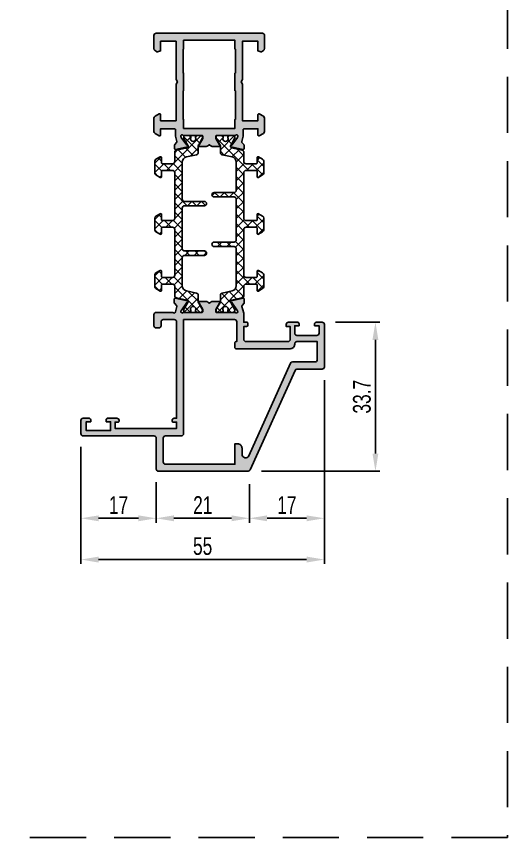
# Model space of a CAD drawing. Header units: millimetres. Extents: x -158 to 6343, y 4572 to 7765.
# Drawn here: x 3530 to 3641, y 5314.3 to 5499.9 of the extents above; entities that cross this region are included whole.
import ezdxf

# ---------------------------------------------------------------- set-up
doc = ezdxf.new("R2010")
doc.units = ezdxf.units.MM
doc.header["$LTSCALE"] = 0.2
doc.linetypes.add('DASHED2', pattern=[9.525, 6.35, -3.175])
for name, color, linetype in [('REYNAERS', 7, 'Continuous'), ('RI-DIMENSION', 7, 'Continuous'), ('RI-HATCH-PI', 4, 'Continuous'), ('RI-LAYOUT', 7, 'Continuous'), ('RI-PROFILE', 7, 'Continuous')]:
    doc.layers.add(name, color=color, linetype=linetype)
doc.styles.add('T7', font='arial.ttf', dxfattribs={"width": 0.7})
doc.dimstyles.new('SCHAAL1OP1', dxfattribs={"dimscale": 0, "dimtxt": 2, "dimasz": 2, "dimexe": 0.5, "dimexo": 1.5, "dimgap": 0.5, "dimtad": 1, "dimdec": 1, "dimzin": 9, "dimdsep": 46, "dimtxsty": 'T7', "dimcen": 2.5, "dimclrd": 256, "dimclre": 256, "dimclrt": 256, "dimadec": 1, "dimazin": 2, "dimtfac": 1, "dimtdec": 1, "dimtmove": 0, "dimatfit": 3, "dimfxl": 1, "dimtolj": 1, "dimtzin": 9, "dimlwd": -1, "dimlwe": -1, "dimarcsym": 0})

# ---------------------------------------------------------------- blocks, each defined once
blk = doc.blocks.new('4E30336')
at = {"layer": 'RI-PROFILE'}
for points in [[(20.6, 11.5), (20.6, 11.3, 0.414214), (20.8, 11.1), (21.6, 11.1), (21.6, 9.7), (7.7, 9.7), (7.7, 11.1), (8.4, 11.1, 0.414214), (8.6, 11.3), (8.6, 11.5, 0.414214), (8.1, 12), (6.1, 12, 0.414214), (5.7, 11.6), (5.7, 11.2), (6.7, 11.2), (6.7, 9.2), (1.2, 9.2), (1.2, 11.2), (2.2, 11.2), (2.2, 11.6, 0.414214), (1.8, 12), (0.5, 12, 0.414214), (0, 11.5), (0, 8.5, 0.414214), (0.5, 8), (16.5, 8, -0.414214), (17, 7.5), (17, 0.5, 0.414214), (17.5, 0), (37.78, 0, 0.295071), (38.23, 0.29), (48.37, 22.8, -0.296064), (48.82, 23.1), (54.5, 23.1, 0.414214), (55, 23.6), (55, 33.2, 0.414214), (54.5, 33.7), (53.2, 33.7, 0.414214), (52.8, 33.3), (52.8, 32.9), (53.8, 32.9), (53.8, 31.2, -0.414214), (53.3, 30.7), (48.8, 30.7, -0.414214), (48.3, 31.2), (48.3, 32.9), (49.3, 32.9), (49.3, 33.3, 0.414214), (48.9, 33.7), (46.9, 33.7, 0.414214), (46.4, 33.2), (46.4, 32.7), (47.3, 32.7), (47.3, 29.8, -0.414214), (46.8, 29.3), (37.3, 29.3, -0.414214), (36.8, 29.8), (36.8, 32.7), (37.4, 32.7, 0.414213), (37.7, 33), (37.7, 33.4, 0.414214), (37.4, 33.7), (36.8, 33.7), (36.8, 35.7), (36.36, 37.24, -0.264246), (36.4, 37.43), (36.88, 37.96, 0.166807), (36.92, 38.08), (36.92, 38.92, 0.479656), (36.68, 39.11), (33.94, 38.5, 1.238134), (34.1, 38.15), (35.38, 36.29, -0.076524), (35.41, 36.24), (35.45, 36.05, -0.767327), (34.89, 35.9), (30.65, 35.9, -0.414214), (30.45, 36.1), (30.45, 36.47, -0.131652), (30.48, 36.57), (31.3, 38, 1), (31.3, 38.4), (29.68, 38.4, 0.198912), (29.32, 38.25), (29.14, 38.07, -0.414214), (28.86, 38.07), (28.68, 38.25, 0.198913), (28.32, 38.4), (26.7, 38.4, 1), (26.7, 38), (27.52, 36.57, -0.131652), (27.55, 36.47), (27.55, 36.1, -0.414214), (27.35, 35.9), (23.11, 35.9, -0.767327), (22.55, 36.05), (22.59, 36.24, -0.076524), (22.62, 36.29), (23.9, 38.15, 1.238134), (24.06, 38.5), (21.32, 39.11, 0.479656), (21.08, 38.92), (21.08, 38.08, 0.166807), (21.12, 37.96), (21.6, 37.43, -0.264246), (21.64, 37.24), (21.35, 36.05, -0.76758), (20.79, 35.9), (17, 35.9, 0.414214), (16.5, 35.4), (16.5, 32.9, 0.414214), (17, 32.4), (17.6, 32.4, 0.414214), (18.1, 32.9), (18.1, 33.8, -0.414214), (18.6, 34.3), (21.1, 34.3, -0.414214), (21.6, 33.8), (21.6, 12), (21.1, 12, 0.414214)], [(23.2, 8.5, -0.414214), (22.7, 8), (19.1, 8, 0.414214), (18.6, 7.5), (18.6, 2.1, 0.414214), (19.1, 1.6), (34.8, 1.6), (34.8, 6.2), (35.4, 6.2, -0.414214), (36.4, 5.2), (36.4, 3.85, 0.808046), (37.93, 3.52), (47.33, 24.41, -0.295071), (47.79, 24.7), (52.9, 24.7, 0.414214), (53.4, 25.2), (53.4, 29.3), (48.8, 29.3, 0.414214), (48.3, 28.8), (48.3, 28.7, -0.414214), (47.3, 27.7), (35, 27.7, -0.414214), (34.8, 27.9), (34.8, 29.1, -0.414214), (35, 29.3), (35.2, 29.3), (35.2, 33.8, 0.414214), (34.7, 34.3), (23.2, 34.3)]]:
    blk.add_lwpolyline(points, format="xyb", close=True, dxfattribs=at)
blk = doc.blocks.new('0000773R')
at = {"layer": 'RI-HATCH-PI'}
h = blk.add_hatch(dxfattribs=at)
h.set_pattern_fill('_U', color=256, scale=1.5, angle=225, style=0, double=1, pattern_type=0)
h.set_pattern_definition([(225, (101.2278, 346.5722), (1.06066, -1.06066), []), (315, (101.2278, 346.5722), (1.06066, 1.06066), [])])
edge = h.paths.add_edge_path()
edge.add_line((4.55, 16.4), (4.55, 20))
edge.add_line((4.55, 20), (4.55, 25.6))
edge.add_arc((4.05, 25.6), 0.5, 359.9999, 449.9999)
edge.add_line((4.05, 26.1), (-0.45, 26.1))
edge.add_arc((-0.45, 26.6), 0.5, 179.9999, 269.9999, ccw=False)
edge.add_arc((-0.45, 26.6), 0.5, 89.9999, 179.9999, ccw=False)
edge.add_line((-0.45, 27.1), (4.05, 27.1))
edge.add_arc((4.05, 27.6), 0.5, 269.9985, 359.9985)
edge.add_line((4.55, 27.6), (4.55, 33.97))
edge.add_arc((3.35, 33.97), 1.2, 359.9985, 437.5001)
edge.add_line((3.61, 35.14), (1.34, 35.64))
edge.add_arc((1.45, 36.13), 0.5, 180.0221, 257.5001, ccw=False)
edge.add_line((0.95, 36.13), (0.95, 37.61))
edge.add_arc((0.65, 37.61), 0.3, 0.0001, 30.0001)
edge.add_line((0.91, 37.76), (0.03, 39.29))
edge.add_arc((0.2, 39.39), 0.2, 180.0001, 210.0001, ccw=False)
edge.add_line((0, 39.39), (0, 39.6))
edge.add_arc((0.4, 39.6), 0.4, 90.0001, 180.0001, ccw=False)
edge.add_line((0.4, 40), (0.98, 40))
edge.add_arc((0.98, 39.8), 0.2, 79.7779, 90.0001, ccw=False)
edge.add_arc((2.1, 46), 6.1, 259.7779, 262.5937)
edge.add_arc((1.28, 39.65), 0.3, 0.0001, 82.5937, ccw=False)
edge.add_line((1.58, 39.65), (1.58, 39.54))
edge.add_arc((2.1, 39.25), 0.6, 151.0451, 388.9551)
edge.add_line((2.63, 39.54), (2.63, 39.65))
edge.add_arc((2.93, 39.65), 0.3, 97.4065, 180.0001, ccw=False)
edge.add_arc((2.1, 46), 6.1, 277.4065, 280.2223)
edge.add_arc((3.22, 39.8), 0.2, 90.0001, 100.2223, ccw=False)
edge.add_line((3.22, 40), (3.8, 40))
edge.add_arc((3.8, 39.6), 0.4, 0.0001, 90.0001, ccw=False)
edge.add_line((4.2, 39.6), (4.2, 39.39))
edge.add_arc((4, 39.39), 0.2, -29.9999, 0.0001, ccw=False)
edge.add_line((4.17, 39.29), (3.29, 37.76))
edge.add_arc((3.55, 37.61), 0.3, 150.0001, 180.0001)
edge.add_line((3.25, 37.61), (3.25, 37.51))
edge.add_arc((3.55, 37.51), 0.3, 180.1146, 257.5001)
edge.add_line((3.49, 37.21), (5.86, 36.69))
edge.add_arc((5.75, 36.2), 0.5, 0.0001, 77.5001, ccw=False)
edge.add_line((6.25, 36.2), (6.25, 34.1))
edge.add_arc((6.75, 34.1), 0.5, 179.9739, 269.9739)
edge.add_line((6.75, 33.6), (9.05, 33.6))
edge.add_arc((9.05, 33.8), 0.2, 270.0001, 360.0001)
edge.add_line((9.25, 33.8), (9.25, 35))
edge.add_arc((9.45, 35), 0.2, 60.0001, 180.0001, ccw=False)
edge.add_line((9.55, 35.17), (10.5, 34.62))
edge.add_arc((10.25, 34.19), 0.5, 0.0001, 60.0001, ccw=False)
edge.add_line((10.75, 34.19), (10.75, 31.51))
edge.add_arc((10.25, 31.51), 0.5, -59.9999, 0.0001, ccw=False)
edge.add_line((10.5, 31.08), (9.55, 30.53))
edge.add_arc((9.45, 30.7), 0.2, 180.0001, 300.0001, ccw=False)
edge.add_line((9.25, 30.7), (9.25, 31.9))
edge.add_arc((9.05, 31.9), 0.2, 0.0001, 90.0001)
edge.add_line((9.05, 32.1), (6.75, 32.1))
edge.add_arc((6.75, 31.6), 0.5, 90.0001, 180.0001)
edge.add_line((6.25, 31.6), (6.25, 21.25))
edge.add_arc((6.75, 21.25), 0.5, 180.0001, 270.0001)
edge.add_line((6.75, 20.75), (9.05, 20.75))
edge.add_arc((9.05, 20.95), 0.2, 270.0001, 360.0001)
edge.add_line((9.25, 20.95), (9.25, 22.15))
edge.add_arc((9.45, 22.15), 0.2, 60.0001, 180.0001, ccw=False)
edge.add_line((9.55, 22.32), (10.5, 21.77))
edge.add_arc((10.25, 21.34), 0.5, 0.0001, 60.0001, ccw=False)
edge.add_line((10.75, 21.34), (10.75, 20))
edge.add_line((10.75, 20), (10.75, 18.66))
edge.add_arc((10.25, 18.66), 0.5, 299.9999, 359.9999, ccw=False)
edge.add_line((10.5, 18.23), (9.55, 17.68))
edge.add_arc((9.45, 17.85), 0.2, 179.9999, 299.9999, ccw=False)
edge.add_line((9.25, 17.85), (9.25, 19.05))
edge.add_arc((9.05, 19.05), 0.2, 359.9999, 449.9999)
edge.add_line((9.05, 19.25), (6.75, 19.25))
edge.add_arc((6.75, 18.75), 0.5, 89.9999, 179.9999)
edge.add_line((6.25, 18.75), (6.25, 8.4))
edge.add_arc((6.75, 8.4), 0.5, 179.9999, 269.9999)
edge.add_line((6.75, 7.9), (9.05, 7.9))
edge.add_arc((9.05, 8.1), 0.2, 269.9999, 359.9999)
edge.add_line((9.25, 8.1), (9.25, 9.3))
edge.add_arc((9.45, 9.3), 0.2, 59.9999, 179.9999, ccw=False)
edge.add_line((9.55, 9.47), (10.5, 8.92))
edge.add_arc((10.25, 8.49), 0.5, -0.0001, 59.9999, ccw=False)
edge.add_line((10.75, 8.49), (10.75, 5.81))
edge.add_arc((10.25, 5.81), 0.5, 299.9999, 359.9999, ccw=False)
edge.add_line((10.5, 5.38), (9.55, 4.83))
edge.add_arc((9.45, 5), 0.2, 179.9999, 299.9999, ccw=False)
edge.add_line((9.25, 5), (9.25, 6.2))
edge.add_arc((9.05, 6.2), 0.2, 359.9999, 449.9999)
edge.add_line((9.05, 6.4), (6.75, 6.4))
edge.add_arc((6.75, 5.9), 0.5, 89.9999, 179.9999)
edge.add_line((6.25, 5.9), (6.25, 3.8))
edge.add_arc((5.75, 3.8), 0.5, 282.4999, 359.9999, ccw=False)
edge.add_line((5.86, 3.31), (3.49, 2.79))
edge.add_arc((3.55, 2.49), 0.3, 102.4999, 179.8854)
edge.add_line((3.25, 2.49), (3.25, 2.39))
edge.add_arc((3.55, 2.39), 0.3, 179.9999, 209.9999)
edge.add_line((3.29, 2.24), (4.17, 0.71))
edge.add_arc((4, 0.61), 0.2, -0.0001, 29.9999, ccw=False)
edge.add_line((4.2, 0.61), (4.2, 0.4))
edge.add_arc((3.8, 0.4), 0.4, 269.9999, 359.9999, ccw=False)
edge.add_line((3.8, 0), (3.22, 0))
edge.add_arc((3.22, 0.2), 0.2, 259.7777, 269.9999, ccw=False)
edge.add_arc((2.1, -6), 6.1, 79.7777, 82.5935)
edge.add_arc((2.93, 0.35), 0.3, 179.9999, 262.5935, ccw=False)
edge.add_line((2.63, 0.35), (2.63, 0.46))
edge.add_arc((2.1, 0.75), 0.6, 331.0449, 568.9549)
edge.add_line((1.58, 0.46), (1.58, 0.35))
edge.add_arc((1.28, 0.35), 0.3, 277.4063, 359.9999, ccw=False)
edge.add_arc((2.1, -6), 6.1, 97.4063, 100.2221)
edge.add_arc((0.98, 0.2), 0.2, 269.9999, 280.2221, ccw=False)
edge.add_line((0.98, 0), (0.4, 0))
edge.add_arc((0.4, 0.4), 0.4, 179.9999, 269.9999, ccw=False)
edge.add_line((0, 0.4), (0, 0.61))
edge.add_arc((0.2, 0.61), 0.2, 149.9999, 179.9999, ccw=False)
edge.add_line((0.03, 0.71), (0.91, 2.24))
edge.add_arc((0.65, 2.39), 0.3, 329.9999, 359.9999)
edge.add_line((0.95, 2.39), (0.95, 3.87))
edge.add_arc((1.45, 3.87), 0.5, 102.4999, 179.982, ccw=False)
edge.add_line((1.34, 4.36), (3.61, 4.86))
edge.add_arc((3.35, 6.03), 1.2, 282.4999, 360.001)
edge.add_line((4.55, 6.03), (4.55, 14.4))
edge.add_arc((4.05, 14.4), 0.5, 0.001, 90.001)
edge.add_line((4.05, 14.9), (-0.45, 14.9))
edge.add_arc((-0.45, 15.4), 0.5, 179.9999, 269.9999, ccw=False)
edge.add_arc((-0.45, 15.4), 0.5, 89.9999, 179.9999, ccw=False)
edge.add_line((-0.45, 15.9), (4.05, 15.9))
edge.add_arc((4.05, 16.4), 0.5, 269.9999, 359.9999)
at = {"layer": 'RI-PROFILE', "transparency": 33554687}
blk.add_lwpolyline([(4.55, 16.4), (4.55, 20), (4.55, 25.6, 0.414214), (4.05, 26.1), (-0.45, 26.1, -0.414214), (-0.95, 26.6, -0.414214), (-0.45, 27.1), (4.05, 27.1, 0.414214), (4.55, 27.6), (4.55, 33.97, 0.351673), (3.61, 35.14), (1.34, 35.64, -0.351557), (0.95, 36.13), (0.95, 37.61, 0.131652), (0.91, 37.76), (0.03, 39.29, -0.131652), (0, 39.39), (0, 39.6, -0.414214), (0.4, 40), (0.98, 40, -0.044632), (1.02, 40, 0.012287), (1.31, 39.95, -0.37684), (1.58, 39.65), (1.58, 39.54, 1.69614), (2.63, 39.54), (2.63, 39.65, -0.37684), (2.89, 39.95, 0.012287), (3.18, 40, -0.044632), (3.22, 40), (3.8, 40, -0.414214), (4.2, 39.6), (4.2, 39.39, -0.131652), (4.17, 39.29), (3.29, 37.76, 0.131652), (3.25, 37.61), (3.25, 37.51, 0.351104), (3.49, 37.21), (5.86, 36.69, -0.351665), (6.25, 36.2), (6.25, 34.1, 0.414214), (6.75, 33.6), (9.05, 33.6, 0.414214), (9.25, 33.8), (9.25, 35, -0.57735), (9.55, 35.17), (10.5, 34.62, -0.267949), (10.75, 34.19), (10.75, 31.51, -0.267949), (10.5, 31.08), (9.55, 30.53, -0.57735), (9.25, 30.7), (9.25, 31.9, 0.414214), (9.05, 32.1), (6.75, 32.1, 0.414214), (6.25, 31.6), (6.25, 21.25, 0.414214), (6.75, 20.75), (9.05, 20.75, 0.414214), (9.25, 20.95), (9.25, 22.15, -0.57735), (9.55, 22.32), (10.5, 21.77, -0.267949), (10.75, 21.34), (10.75, 20), (10.75, 18.66, -0.267949), (10.5, 18.23), (9.55, 17.68, -0.57735), (9.25, 17.85), (9.25, 19.05, 0.414214), (9.05, 19.25), (6.75, 19.25, 0.414214), (6.25, 18.75), (6.25, 8.4, 0.414214), (6.75, 7.9), (9.05, 7.9, 0.414214), (9.25, 8.1), (9.25, 9.3, -0.57735), (9.55, 9.47), (10.5, 8.92, -0.267949), (10.75, 8.49), (10.75, 5.81, -0.267949), (10.5, 5.38), (9.55, 4.83, -0.57735), (9.25, 5), (9.25, 6.2, 0.414214), (9.05, 6.4), (6.75, 6.4, 0.414214), (6.25, 5.9), (6.25, 3.8, -0.351665), (5.86, 3.31), (3.49, 2.79, 0.351104), (3.25, 2.49), (3.25, 2.39, 0.131652), (3.29, 2.24), (4.17, 0.71, -0.131652), (4.2, 0.61), (4.2, 0.4, -0.414214), (3.8, 0), (3.22, 0, -0.044632), (3.18, 0, 0.012287), (2.89, 0.05, -0.37684), (2.63, 0.35), (2.63, 0.46, 1.69614), (1.58, 0.46), (1.58, 0.35, -0.37684), (1.31, 0.05, 0.012287), (1.02, 0, -0.044632), (0.98, 0), (0.4, 0, -0.414214), (0, 0.4), (0, 0.61, -0.131652), (0.03, 0.71), (0.91, 2.24, 0.131652), (0.95, 2.39), (0.95, 3.87, -0.351577), (1.34, 4.36), (3.61, 4.86, 0.35167), (4.55, 6.03), (4.55, 14.4, 0.414214), (4.05, 14.9), (-0.45, 14.9, -0.414214), (-0.95, 15.4, -0.414214), (-0.45, 15.9), (4.05, 15.9, 0.414214)], format="xyb", close=True, dxfattribs=at)
blk = doc.blocks.new('0000773L')
at = {"layer": 'RI-HATCH-PI'}
h = blk.add_hatch(dxfattribs=at)
h.set_pattern_fill('_U', color=256, scale=1.5, angle=45, style=0, double=1, pattern_type=0)
h.set_pattern_definition([(45, (-101.2278, -306.572), (-1.06066, 1.06066), []), (135, (-101.2278, -306.572), (-1.06066, -1.06066), [])])
edge = h.paths.add_edge_path()
edge.add_line((-4.55, 23.6), (-4.55, 20))
edge.add_line((-4.55, 20), (-4.55, 14.4))
edge.add_arc((-4.05, 14.4), 0.5, 179.9999, 269.9999)
edge.add_line((-4.05, 13.9), (0.45, 13.9))
edge.add_arc((0.45, 13.4), 0.5, -0.0001, 89.9999, ccw=False)
edge.add_arc((0.45, 13.4), 0.5, 269.9999, 359.9999, ccw=False)
edge.add_line((0.45, 12.9), (-4.05, 12.9))
edge.add_arc((-4.05, 12.4), 0.5, 89.9985, 179.9985)
edge.add_line((-4.55, 12.4), (-4.55, 6.03))
edge.add_arc((-3.35, 6.03), 1.2, 179.9985, 257.5001)
edge.add_line((-3.61, 4.86), (-1.34, 4.36))
edge.add_arc((-1.45, 3.87), 0.5, 0.0221, 77.5001, ccw=False)
edge.add_line((-0.95, 3.87), (-0.95, 2.39))
edge.add_arc((-0.65, 2.39), 0.3, 180.0001, 210.0001)
edge.add_line((-0.91, 2.24), (-0.03, 0.71))
edge.add_arc((-0.2, 0.61), 0.2, 0.0001, 30.0001, ccw=False)
edge.add_line((0, 0.61), (0, 0.4))
edge.add_arc((-0.4, 0.4), 0.4, -89.9999, 0.0001, ccw=False)
edge.add_line((-0.4, 0), (-0.98, 0))
edge.add_arc((-0.98, 0.2), 0.2, 259.7779, 270.0001, ccw=False)
edge.add_arc((-2.1, -6), 6.1, 79.7779, 82.5937)
edge.add_arc((-1.27, 0.35), 0.3, 180.0001, 262.5937, ccw=False)
edge.add_line((-1.57, 0.35), (-1.57, 0.46))
edge.add_arc((-2.1, 0.75), 0.6, 331.0451, 568.9551)
edge.add_line((-2.62, 0.46), (-2.62, 0.35))
edge.add_arc((-2.92, 0.35), 0.3, -82.5935, 0.0001, ccw=False)
edge.add_arc((-2.1, -6), 6.1, 97.4065, 100.2223)
edge.add_arc((-3.22, 0.2), 0.2, 270.0001, 280.2223, ccw=False)
edge.add_line((-3.22, 0), (-3.8, 0))
edge.add_arc((-3.8, 0.4), 0.4, 180.0001, 270.0001, ccw=False)
edge.add_line((-4.2, 0.4), (-4.2, 0.61))
edge.add_arc((-4, 0.61), 0.2, 150.0001, 180.0001, ccw=False)
edge.add_line((-4.17, 0.71), (-3.29, 2.24))
edge.add_arc((-3.55, 2.39), 0.3, 330.0001, 360.0001)
edge.add_line((-3.25, 2.39), (-3.25, 2.49))
edge.add_arc((-3.55, 2.49), 0.3, 0.1146, 77.5001)
edge.add_line((-3.49, 2.79), (-5.86, 3.31))
edge.add_arc((-5.75, 3.8), 0.5, 180.0001, 257.5001, ccw=False)
edge.add_line((-6.25, 3.8), (-6.25, 5.9))
edge.add_arc((-6.75, 5.9), 0.5, 359.9739, 449.9739)
edge.add_line((-6.75, 6.4), (-9.05, 6.4))
edge.add_arc((-9.05, 6.2), 0.2, 90.0001, 180.0001)
edge.add_line((-9.25, 6.2), (-9.25, 5))
edge.add_arc((-9.45, 5), 0.2, -119.9999, 0.0001, ccw=False)
edge.add_line((-9.55, 4.83), (-10.5, 5.38))
edge.add_arc((-10.25, 5.81), 0.5, 180.0001, 240.0001, ccw=False)
edge.add_line((-10.75, 5.81), (-10.75, 8.49))
edge.add_arc((-10.25, 8.49), 0.5, 120.0001, 180.0001, ccw=False)
edge.add_line((-10.5, 8.92), (-9.55, 9.47))
edge.add_arc((-9.45, 9.3), 0.2, 0.0001, 120.0001, ccw=False)
edge.add_line((-9.25, 9.3), (-9.25, 8.1))
edge.add_arc((-9.05, 8.1), 0.2, 180.0001, 270.0001)
edge.add_line((-9.05, 7.9), (-6.75, 7.9))
edge.add_arc((-6.75, 8.4), 0.5, 270.0001, 360.0001)
edge.add_line((-6.25, 8.4), (-6.25, 18.75))
edge.add_arc((-6.75, 18.75), 0.5, 0.0001, 90.0001)
edge.add_line((-6.75, 19.25), (-9.05, 19.25))
edge.add_arc((-9.05, 19.05), 0.2, 90.0001, 180.0001)
edge.add_line((-9.25, 19.05), (-9.25, 17.85))
edge.add_arc((-9.45, 17.85), 0.2, -119.9999, 0.0001, ccw=False)
edge.add_line((-9.55, 17.68), (-10.5, 18.23))
edge.add_arc((-10.25, 18.66), 0.5, 180.0001, 240.0001, ccw=False)
edge.add_line((-10.75, 18.66), (-10.75, 20))
edge.add_line((-10.75, 20), (-10.75, 21.34))
edge.add_arc((-10.25, 21.34), 0.5, 119.9999, 179.9999, ccw=False)
edge.add_line((-10.5, 21.77), (-9.55, 22.32))
edge.add_arc((-9.45, 22.15), 0.2, -0.0001, 119.9999, ccw=False)
edge.add_line((-9.25, 22.15), (-9.25, 20.95))
edge.add_arc((-9.05, 20.95), 0.2, 179.9999, 269.9999)
edge.add_line((-9.05, 20.75), (-6.75, 20.75))
edge.add_arc((-6.75, 21.25), 0.5, 269.9999, 359.9999)
edge.add_line((-6.25, 21.25), (-6.25, 31.6))
edge.add_arc((-6.75, 31.6), 0.5, 359.9999, 449.9999)
edge.add_line((-6.75, 32.1), (-9.05, 32.1))
edge.add_arc((-9.05, 31.9), 0.2, 89.9999, 179.9999)
edge.add_line((-9.25, 31.9), (-9.25, 30.7))
edge.add_arc((-9.45, 30.7), 0.2, 239.9999, 359.9999, ccw=False)
edge.add_line((-9.55, 30.53), (-10.5, 31.08))
edge.add_arc((-10.25, 31.51), 0.5, 179.9999, 239.9999, ccw=False)
edge.add_line((-10.75, 31.51), (-10.75, 34.19))
edge.add_arc((-10.25, 34.19), 0.5, 119.9999, 179.9999, ccw=False)
edge.add_line((-10.5, 34.62), (-9.55, 35.17))
edge.add_arc((-9.45, 35), 0.2, -0.0001, 119.9999, ccw=False)
edge.add_line((-9.25, 35), (-9.25, 33.8))
edge.add_arc((-9.05, 33.8), 0.2, 179.9999, 269.9999)
edge.add_line((-9.05, 33.6), (-6.75, 33.6))
edge.add_arc((-6.75, 34.1), 0.5, 269.9999, 359.9999)
edge.add_line((-6.25, 34.1), (-6.25, 36.2))
edge.add_arc((-5.75, 36.2), 0.5, 102.4999, 179.9999, ccw=False)
edge.add_line((-5.86, 36.69), (-3.49, 37.21))
edge.add_arc((-3.55, 37.51), 0.3, 282.4999, 359.8854)
edge.add_line((-3.25, 37.51), (-3.25, 37.61))
edge.add_arc((-3.55, 37.61), 0.3, 359.9999, 389.9999)
edge.add_line((-3.29, 37.76), (-4.17, 39.29))
edge.add_arc((-4, 39.39), 0.2, 179.9999, 209.9999, ccw=False)
edge.add_line((-4.2, 39.39), (-4.2, 39.6))
edge.add_arc((-3.8, 39.6), 0.4, 89.9999, 179.9999, ccw=False)
edge.add_line((-3.8, 40), (-3.22, 40))
edge.add_arc((-3.22, 39.8), 0.2, 79.7777, 89.9999, ccw=False)
edge.add_arc((-2.1, 46), 6.1, 259.7777, 262.5935)
edge.add_arc((-2.92, 39.65), 0.3, -0.0001, 82.5935, ccw=False)
edge.add_line((-2.62, 39.65), (-2.62, 39.54))
edge.add_arc((-2.1, 39.25), 0.6, 151.0449, 388.9549)
edge.add_line((-1.57, 39.54), (-1.57, 39.65))
edge.add_arc((-1.27, 39.65), 0.3, 97.4063, 179.9999, ccw=False)
edge.add_arc((-2.1, 46), 6.1, 277.4063, 280.2221)
edge.add_arc((-0.98, 39.8), 0.2, 89.9999, 100.2221, ccw=False)
edge.add_line((-0.98, 40), (-0.4, 40))
edge.add_arc((-0.4, 39.6), 0.4, -0.0001, 89.9999, ccw=False)
edge.add_line((0, 39.6), (0, 39.39))
edge.add_arc((-0.2, 39.39), 0.2, 329.9999, 359.9999, ccw=False)
edge.add_line((-0.03, 39.29), (-0.91, 37.76))
edge.add_arc((-0.65, 37.61), 0.3, 149.9999, 179.9999)
edge.add_line((-0.95, 37.61), (-0.95, 36.13))
edge.add_arc((-1.45, 36.13), 0.5, 282.4999, 359.982, ccw=False)
edge.add_line((-1.34, 35.64), (-3.61, 35.14))
edge.add_arc((-3.35, 33.97), 1.2, 102.4999, 180.001)
edge.add_line((-4.55, 33.97), (-4.55, 25.6))
edge.add_arc((-4.05, 25.6), 0.5, 180.001, 270.001)
edge.add_line((-4.05, 25.1), (0.45, 25.1))
edge.add_arc((0.45, 24.6), 0.5, -0.0001, 89.9999, ccw=False)
edge.add_arc((0.45, 24.6), 0.5, 269.9999, 359.9999, ccw=False)
edge.add_line((0.45, 24.1), (-4.05, 24.1))
edge.add_arc((-4.05, 23.6), 0.5, 89.9999, 179.9999)
at = {"layer": 'RI-PROFILE', "transparency": 33554687}
blk.add_lwpolyline([(-4.55, 23.6), (-4.55, 20), (-4.55, 14.4, 0.414214), (-4.05, 13.9), (0.45, 13.9, -0.414214), (0.95, 13.4, -0.414214), (0.45, 12.9), (-4.05, 12.9, 0.414214), (-4.55, 12.4), (-4.55, 6.03, 0.351673), (-3.61, 4.86), (-1.34, 4.36, -0.351557), (-0.95, 3.87), (-0.95, 2.39, 0.131652), (-0.91, 2.24), (-0.03, 0.71, -0.131652), (0, 0.61), (0, 0.4, -0.414214), (-0.4, 0), (-0.98, 0, -0.044632), (-1.02, 0, 0.012287), (-1.31, 0.05, -0.37684), (-1.57, 0.35), (-1.57, 0.46, 1.69614), (-2.62, 0.46), (-2.62, 0.35, -0.37684), (-2.89, 0.05, 0.012287), (-3.18, 0, -0.044632), (-3.22, 0), (-3.8, 0, -0.414214), (-4.2, 0.4), (-4.2, 0.61, -0.131652), (-4.17, 0.71), (-3.29, 2.24, 0.131652), (-3.25, 2.39), (-3.25, 2.49, 0.351104), (-3.49, 2.79), (-5.86, 3.31, -0.351665), (-6.25, 3.8), (-6.25, 5.9, 0.414214), (-6.75, 6.4), (-9.05, 6.4, 0.414214), (-9.25, 6.2), (-9.25, 5, -0.57735), (-9.55, 4.83), (-10.5, 5.38, -0.267949), (-10.75, 5.81), (-10.75, 8.49, -0.267949), (-10.5, 8.92), (-9.55, 9.47, -0.57735), (-9.25, 9.3), (-9.25, 8.1, 0.414214), (-9.05, 7.9), (-6.75, 7.9, 0.414214), (-6.25, 8.4), (-6.25, 18.75, 0.414214), (-6.75, 19.25), (-9.05, 19.25, 0.414214), (-9.25, 19.05), (-9.25, 17.85, -0.57735), (-9.55, 17.68), (-10.5, 18.23, -0.267949), (-10.75, 18.66), (-10.75, 20), (-10.75, 21.34, -0.267949), (-10.5, 21.77), (-9.55, 22.32, -0.57735), (-9.25, 22.15), (-9.25, 20.95, 0.414214), (-9.05, 20.75), (-6.75, 20.75, 0.414214), (-6.25, 21.25), (-6.25, 31.6, 0.414214), (-6.75, 32.1), (-9.05, 32.1, 0.414214), (-9.25, 31.9), (-9.25, 30.7, -0.57735), (-9.55, 30.53), (-10.5, 31.08, -0.267949), (-10.75, 31.51), (-10.75, 34.19, -0.267949), (-10.5, 34.62), (-9.55, 35.17, -0.57735), (-9.25, 35), (-9.25, 33.8, 0.414214), (-9.05, 33.6), (-6.75, 33.6, 0.414214), (-6.25, 34.1), (-6.25, 36.2, -0.351665), (-5.86, 36.69), (-3.49, 37.21, 0.351104), (-3.25, 37.51), (-3.25, 37.61, 0.131652), (-3.29, 37.76), (-4.17, 39.29, -0.131652), (-4.2, 39.39), (-4.2, 39.6, -0.414214), (-3.8, 40), (-3.22, 40, -0.044632), (-3.18, 40, 0.012287), (-2.89, 39.95, -0.37684), (-2.62, 39.65), (-2.62, 39.54, 1.69614), (-1.57, 39.54), (-1.57, 39.65, -0.37684), (-1.31, 39.95, 0.012287), (-1.02, 40, -0.044632), (-0.98, 40), (-0.4, 40, -0.414214), (0, 39.6), (0, 39.39, -0.131652), (-0.03, 39.29), (-0.91, 37.76, 0.131652), (-0.95, 37.61), (-0.95, 36.13, -0.351577), (-1.34, 35.64), (-3.61, 35.14, 0.35167), (-4.55, 33.97), (-4.55, 25.6, 0.414214), (-4.05, 25.1), (0.45, 25.1, -0.414214), (0.95, 24.6, -0.414214), (0.45, 24.1), (-4.05, 24.1, 0.414214)], format="xyb", close=True, dxfattribs=at)
blk = doc.blocks.new('4I30136')
at = {"layer": 'RI-PROFILE'}
blk.add_lwpolyline([(1.77, -2.35), (1.59, -2.17, 0.414214), (1.31, -2.17), (1.13, -2.35, -0.198912), (0.77, -2.5), (-0.85, -2.5, -1), (-0.85, -2.1), (-0.03, -0.67, 0.131652), (0, -0.57), (0, -0.2, 0.414214), (-0.2, 0), (-4.44, 0, 0.892534), (-4.99, -0.24), (-4.94, -0.4, 0.083094), (-4.91, -0.46), (-3.62, -2.23, -1.178332), (-3.47, -2.6), (-6.15, -3.19, -0.479656), (-6.39, -3), (-6.39, -2.17, -0.185256), (-6.34, -2.04), (-5.93, -1.58, 0.263193), (-5.89, -1.39), (-6.2, -0.15), (-6.2, 1.3, 0.414214), (-6.4, 1.5), (-9.55, 1.5), (-9.55, 0.1, -0.57735), (-9.85, -0.07), (-10.8, 0.47, -0.267949), (-11.05, 0.91), (-11.05, 3.89, -0.267949), (-10.8, 4.32), (-9.85, 4.87, -0.57735), (-9.55, 4.7), (-9.55, 3.3), (-6.05, 3.3), (-6.05, 11.58), (-5.75, 12.1), (-6.05, 12.62), (-6.05, 21.3), (-9.55, 21.3), (-9.55, 19.09), (-10.22, 18.91, -0.198912), (-10.37, 18.93), (-10.8, 19.17, -0.267949), (-11.05, 19.61), (-11.05, 22.6, -0.414214), (-10.55, 23.1), (13.45, 23.1, -0.414214), (13.95, 22.6), (13.95, 19.61, -0.267949), (13.7, 19.17), (13.27, 18.93, -0.198912), (13.12, 18.91), (12.45, 19.09), (12.45, 21.3), (8.95, 21.3), (8.95, 12.62), (8.65, 12.1), (8.95, 11.58), (8.95, 3.3), (12.45, 3.3), (12.45, 4.7, -0.57735), (12.75, 4.87), (13.7, 4.32, -0.267949), (13.95, 3.89), (13.95, 0.91, -0.267949), (13.7, 0.47), (12.75, -0.07, -0.57735), (12.45, 0.1), (12.45, 1.5), (9.3, 1.5, 0.414214), (9.1, 1.3), (9.1, -0.15), (8.79, -1.39, 0.263193), (8.83, -1.58), (9.24, -2.04, -0.185256), (9.3, -2.17), (9.3, -3, -0.479656), (9.05, -3.19), (6.37, -2.6, -1.178332), (6.52, -2.23), (7.81, -0.46, 0.083094), (7.84, -0.4), (7.89, -0.24, 0.892534), (7.34, 0), (3.1, 0, 0.414214), (2.9, -0.2), (2.9, -0.57, 0.131652), (2.93, -0.67), (3.75, -2.1, -1), (3.75, -2.5), (2.13, -2.5, -0.198912)], format="xyb", close=True, dxfattribs=at)
blk.add_lwpolyline([(-4.45, 10.1), (-4.45, 3.6), (-4.35, 3.6), (-4.35, 1.6), (7.25, 1.6), (7.25, 3.6), (7.35, 3.6), (7.35, 10.1), (7.25, 10.1), (7.25, 14.1), (7.35, 14.1), (7.35, 19.5), (7.25, 19.5), (7.25, 21.5), (-4.35, 21.5), (-4.35, 19.5), (-4.45, 19.5), (-4.45, 14.1), (-4.35, 14.1), (-4.35, 10.1)], close=True, dxfattribs=at)
blk = doc.blocks.new('4030336B')
for name, p in [('4I30136', (27.55, 75.91)), ('0000773L', (27.45, 35.9)), ('0000773R', (30.55, 35.9)), ('4E30336', (0, 0))]:
    blk.add_blockref(name, p)
blk = doc.blocks.new('*D62')
at = {"layer": 'Defpoints', "color": 0, "transparency": 16777216}
for p in [(3544.62, 5405.57), (3561.62, 5397.57), (3561.62, 5386.44)]:
    blk.add_point(p, dxfattribs=at)
at = {"layer": 'RI-DIMENSION', "color": 7, "transparency": 16777216}
for p, q in [((3544.62, 5402.57), (3544.62, 5385.44)), ((3561.62, 5394.57), (3561.62, 5385.44)), ((3548.62, 5386.44), (3557.62, 5386.44))]:
    blk.add_line(p, q, dxfattribs=at)
for points in [[(3548.62, 5387.1), (3548.62, 5385.77), (3544.62, 5386.44)], [(3557.62, 5387.1), (3557.62, 5385.77), (3561.62, 5386.44)]]:
    blk.add_solid(points, dxfattribs=at)
at = {"layer": 'RI-DIMENSION', "transparency": 16777216, "insert": (3553.12, 5389.44), "char_height": 4, "attachment_point": 5, "style": 'T7'}
blk.add_mtext('\\A1;17', dxfattribs=at)
blk = doc.blocks.new('*D63')
at = {"layer": 'Defpoints', "color": 0, "transparency": 16777216}
for p in [(3561.62, 5397.57), (3582.67, 5397.15), (3582.67, 5386.44)]:
    blk.add_point(p, dxfattribs=at)
at = {"layer": 'RI-DIMENSION', "color": 7, "transparency": 16777216}
for p, q in [((3561.62, 5394.57), (3561.62, 5385.44)), ((3582.67, 5394.15), (3582.67, 5385.44)), ((3565.62, 5386.44), (3578.67, 5386.44))]:
    blk.add_line(p, q, dxfattribs=at)
for points in [[(3565.62, 5387.1), (3565.62, 5385.77), (3561.62, 5386.44)], [(3578.67, 5387.1), (3578.67, 5385.77), (3582.67, 5386.44)]]:
    blk.add_solid(points, dxfattribs=at)
at = {"layer": 'RI-DIMENSION', "transparency": 16777216, "insert": (3572.15, 5389.44), "char_height": 4, "attachment_point": 5, "style": 'T7'}
blk.add_mtext('\\A1;21', dxfattribs=at)
blk = doc.blocks.new('*D64')
at = {"layer": 'Defpoints', "color": 0, "transparency": 16777216}
for p in [(3599.62, 5420.67), (3582.67, 5397.15), (3599.62, 5386.44)]:
    blk.add_point(p, dxfattribs=at)
at = {"layer": 'RI-DIMENSION', "color": 7, "transparency": 16777216}
for p, q in [((3599.62, 5417.67), (3599.62, 5385.44)), ((3582.67, 5394.15), (3582.67, 5385.44)), ((3586.67, 5386.44), (3595.62, 5386.44))]:
    blk.add_line(p, q, dxfattribs=at)
for points in [[(3586.67, 5387.1), (3586.67, 5385.77), (3582.67, 5386.44)], [(3595.62, 5387.1), (3595.62, 5385.77), (3599.62, 5386.44)]]:
    blk.add_solid(points, dxfattribs=at)
at = {"layer": 'RI-DIMENSION', "transparency": 16777216, "insert": (3591.15, 5389.44), "char_height": 4, "attachment_point": 5, "style": 'T7'}
blk.add_mtext('\\A1;17', dxfattribs=at)
blk = doc.blocks.new('*D65')
at = {"layer": 'Defpoints', "color": 0, "transparency": 16777216}
for p in [(3599.62, 5420.67), (3544.62, 5405.57), (3599.62, 5377.11)]:
    blk.add_point(p, dxfattribs=at)
at = {"layer": 'RI-DIMENSION', "color": 7, "transparency": 16777216}
for p, q in [((3599.62, 5417.67), (3599.62, 5376.11)), ((3544.62, 5402.57), (3544.62, 5376.11)), ((3548.62, 5377.11), (3595.62, 5377.11))]:
    blk.add_line(p, q, dxfattribs=at)
for points in [[(3548.62, 5377.78), (3548.62, 5376.44), (3544.62, 5377.11)], [(3595.62, 5377.78), (3595.62, 5376.44), (3599.62, 5377.11)]]:
    blk.add_solid(points, dxfattribs=at)
at = {"layer": 'RI-DIMENSION', "transparency": 16777216, "insert": (3572.12, 5380.14), "char_height": 4, "attachment_point": 5, "style": 'T7'}
blk.add_mtext('\\A1;55', dxfattribs=at)
blk = doc.blocks.new('*D167')
at = {"layer": 'Defpoints', "color": 0, "transparency": 16777216}
for p in [(3599.12, 5430.77), (3582.4, 5397.07), (3611.17, 5397.07)]:
    blk.add_point(p, dxfattribs=at)
at = {"layer": 'RI-DIMENSION', "color": 7, "transparency": 16777216}
for p, q in [((3602.12, 5430.77), (3612.17, 5430.77)), ((3611.17, 5426.77), (3611.17, 5401.07)), ((3585.4, 5397.07), (3612.17, 5397.07))]:
    blk.add_line(p, q, dxfattribs=at)
for points in [[(3610.5, 5426.77), (3611.83, 5426.77), (3611.17, 5430.77)], [(3610.5, 5401.07), (3611.83, 5401.07), (3611.17, 5397.07)]]:
    blk.add_solid(points, dxfattribs=at)
at = {"layer": 'RI-DIMENSION', "transparency": 16777216, "insert": (3608.12, 5413.92), "char_height": 4, "attachment_point": 5, "rotation": 90, "style": 'T7'}
blk.add_mtext('\\A1;33.7', dxfattribs=at)

msp = doc.modelspace()

# ---------------------------------------------------------------- hatches: boundary and pattern name
at = {"layer": 'REYNAERS'}
h = msp.add_hatch(color=256, dxfattribs=at)
h.dxf.hatch_style = 1
edge = h.paths.add_edge_path()
edge.add_line((3573.94, 5470.63), (3573.76, 5470.81))
edge.add_arc((3573.62, 5470.67), 0.2, 45, 135)
edge.add_line((3573.48, 5470.81), (3573.3, 5470.63))
edge.add_arc((3572.95, 5470.99), 0.5, 270, 315, ccw=False)
edge.add_line((3572.95, 5470.49), (3571.32, 5470.49))
edge.add_arc((3571.32, 5470.69), 0.2, 90, 270, ccw=False)
edge.add_line((3571.32, 5470.89), (3572.14, 5472.31))
edge.add_arc((3571.97, 5472.41), 0.2, 330, 360)
edge.add_line((3572.17, 5472.41), (3572.17, 5472.79))
edge.add_arc((3571.97, 5472.79), 0.2, 0, 90)
edge.add_line((3571.97, 5472.99), (3567.73, 5472.99))
edge.add_arc((3567.47, 5472.84), 0.3, 30.0001, 197.0001)
edge.add_line((3567.18, 5472.75), (3567.23, 5472.59))
edge.add_arc((3567.42, 5472.65), 0.2, 197.0001, 216.0001)
edge.add_line((3567.26, 5472.53), (3568.55, 5470.76))
edge.add_arc((3568.66, 5470.59), 0.2, -77.4999, 121.2206, ccw=False)
edge.add_line((3568.7, 5470.39), (3566.02, 5469.8))
edge.add_arc((3565.98, 5469.99), 0.2, 180.0001, 282.5001, ccw=False)
edge.add_line((3565.78, 5469.99), (3565.78, 5470.82))
edge.add_arc((3565.98, 5470.82), 0.2, 138.0184, 180.0001, ccw=False)
edge.add_line((3565.83, 5470.95), (3566.24, 5471.41))
edge.add_arc((3566.09, 5471.54), 0.2, 318.0184, 377.0001)
edge.add_line((3566.28, 5471.6), (3565.97, 5472.84))
edge.add_line((3565.97, 5472.84), (3565.97, 5474.29))
edge.add_arc((3565.77, 5474.29), 0.2, 360, 450)
edge.add_line((3565.77, 5474.49), (3562.62, 5474.49))
edge.add_line((3562.62, 5474.49), (3562.62, 5473.09))
edge.add_arc((3562.42, 5473.09), 0.2, 240, 360, ccw=False)
edge.add_line((3562.32, 5472.91), (3561.37, 5473.46))
edge.add_arc((3561.62, 5473.9), 0.5, 180, 240, ccw=False)
edge.add_line((3561.12, 5473.9), (3561.12, 5476.88))
edge.add_arc((3561.62, 5476.88), 0.5, 120, 180, ccw=False)
edge.add_line((3561.37, 5477.31), (3562.32, 5477.86))
edge.add_arc((3562.42, 5477.69), 0.2, 0, 120, ccw=False)
edge.add_line((3562.62, 5477.69), (3562.62, 5476.29))
edge.add_line((3562.62, 5476.29), (3566.12, 5476.29))
edge.add_line((3566.12, 5476.29), (3566.12, 5484.57))
edge.add_line((3566.12, 5484.57), (3566.42, 5485.09))
edge.add_line((3566.42, 5485.09), (3566.12, 5485.61))
edge.add_line((3566.12, 5485.61), (3566.12, 5494.29))
edge.add_line((3566.12, 5494.29), (3562.62, 5494.29))
edge.add_line((3562.62, 5494.29), (3562.62, 5492.07))
edge.add_line((3562.62, 5492.07), (3561.95, 5491.89))
edge.add_arc((3561.9, 5492.09), 0.2, 240, 285, ccw=False)
edge.add_line((3561.8, 5491.91), (3561.37, 5492.16))
edge.add_arc((3561.62, 5492.59), 0.5, 180, 240, ccw=False)
edge.add_line((3561.12, 5492.59), (3561.12, 5495.59))
edge.add_arc((3561.62, 5495.59), 0.5, 90, 180, ccw=False)
edge.add_line((3561.62, 5496.09), (3585.62, 5496.09))
edge.add_arc((3585.62, 5495.59), 0.5, 0, 90, ccw=False)
edge.add_line((3586.12, 5495.59), (3586.12, 5492.59))
edge.add_arc((3585.62, 5492.59), 0.5, -60, 0, ccw=False)
edge.add_line((3585.87, 5492.16), (3585.44, 5491.91))
edge.add_arc((3585.34, 5492.09), 0.2, 255, 300, ccw=False)
edge.add_line((3585.29, 5491.89), (3584.62, 5492.07))
edge.add_line((3584.62, 5492.07), (3584.62, 5494.29))
edge.add_line((3584.62, 5494.29), (3581.12, 5494.29))
edge.add_line((3581.12, 5494.29), (3581.12, 5485.61))
edge.add_line((3581.12, 5485.61), (3580.82, 5485.09))
edge.add_line((3580.82, 5485.09), (3581.12, 5484.57))
edge.add_line((3581.12, 5484.57), (3581.12, 5476.29))
edge.add_line((3581.12, 5476.29), (3584.62, 5476.29))
edge.add_line((3584.62, 5476.29), (3584.62, 5477.69))
edge.add_arc((3584.82, 5477.69), 0.2, 60, 180, ccw=False)
edge.add_line((3584.92, 5477.86), (3585.87, 5477.31))
edge.add_arc((3585.62, 5476.88), 0.5, 0, 60, ccw=False)
edge.add_line((3586.12, 5476.88), (3586.12, 5473.9))
edge.add_arc((3585.62, 5473.9), 0.5, 300, 360, ccw=False)
edge.add_line((3585.87, 5473.46), (3584.92, 5472.91))
edge.add_arc((3584.82, 5473.09), 0.2, 180, 300, ccw=False)
edge.add_line((3584.62, 5473.09), (3584.62, 5474.49))
edge.add_line((3584.62, 5474.49), (3581.47, 5474.49))
edge.add_arc((3581.47, 5474.29), 0.2, 90, 180)
edge.add_line((3581.27, 5474.29), (3581.27, 5472.84))
edge.add_line((3581.27, 5472.84), (3580.96, 5471.6))
edge.add_arc((3581.15, 5471.54), 0.2, 163.0001, 221.9817)
edge.add_line((3581, 5471.41), (3581.42, 5470.95))
edge.add_arc((3581.27, 5470.82), 0.2, 0.0001, 41.9817, ccw=False)
edge.add_line((3581.47, 5470.82), (3581.47, 5469.99))
edge.add_arc((3581.27, 5469.99), 0.2, -102.4999, 0.0001, ccw=False)
edge.add_line((3581.22, 5469.8), (3578.54, 5470.39))
edge.add_arc((3578.59, 5470.59), 0.2, 58.7795, 257.5001, ccw=False)
edge.add_line((3578.69, 5470.76), (3579.98, 5472.53))
edge.add_arc((3579.82, 5472.65), 0.2, 324.0001, 343.0001)
edge.add_line((3580.01, 5472.59), (3580.06, 5472.75))
edge.add_arc((3579.77, 5472.84), 0.3, 343.0001, 510.0001)
edge.add_line((3579.51, 5472.99), (3575.27, 5472.99))
edge.add_arc((3575.27, 5472.79), 0.2, 90, 180)
edge.add_line((3575.07, 5472.79), (3575.07, 5472.41))
edge.add_arc((3575.27, 5472.41), 0.2, 180, 210)
edge.add_line((3575.1, 5472.31), (3575.92, 5470.89))
edge.add_arc((3575.92, 5470.69), 0.2, -90, 90, ccw=False)
edge.add_line((3575.92, 5470.49), (3574.3, 5470.49))
edge.add_arc((3574.3, 5470.99), 0.5, 225, 270, ccw=False)
h.paths.add_polyline_path([(3567.72, 5483.09), (3567.72, 5476.59), (3567.82, 5476.59), (3567.82, 5474.59), (3579.42, 5474.59), (3579.42, 5476.59), (3579.52, 5476.59), (3579.52, 5483.09), (3579.42, 5483.09), (3579.42, 5487.09), (3579.52, 5487.09), (3579.52, 5492.49), (3579.42, 5492.49), (3579.42, 5494.49), (3567.82, 5494.49), (3567.82, 5492.49), (3567.72, 5492.49), (3567.72, 5487.09), (3567.82, 5487.09), (3567.82, 5483.09)], flags=16)
edge = h.paths.add_edge_path(flags=16)
edge.add_arc((3567.32, 5405.57), 0.5, 270, 360, ccw=False)
edge.add_line((3567.32, 5405.07), (3563.72, 5405.07))
edge.add_arc((3563.72, 5404.57), 0.5, 90, 180)
edge.add_line((3563.22, 5404.57), (3563.22, 5399.17))
edge.add_arc((3563.72, 5399.17), 0.5, 180, 270)
edge.add_line((3563.72, 5398.67), (3579.42, 5398.67))
edge.add_line((3579.42, 5398.67), (3579.42, 5403.27))
edge.add_line((3579.42, 5403.27), (3580.02, 5403.27))
edge.add_arc((3580.02, 5402.27), 1, 0, 90, ccw=False)
edge.add_line((3581.02, 5402.27), (3581.02, 5400.92))
edge.add_arc((3581.82, 5400.92), 0.8, 180, 335.7593)
edge.add_line((3582.55, 5400.59), (3591.96, 5421.48))
edge.add_arc((3592.41, 5421.27), 0.5, 90, 155.7593, ccw=False)
edge.add_line((3592.41, 5421.77), (3597.52, 5421.77))
edge.add_arc((3597.52, 5422.27), 0.5, 270, 360)
edge.add_line((3598.02, 5422.27), (3598.02, 5426.37))
edge.add_line((3598.02, 5426.37), (3593.42, 5426.37))
edge.add_arc((3593.42, 5425.87), 0.5, 90, 180)
edge.add_line((3592.92, 5425.87), (3592.92, 5425.77))
edge.add_arc((3591.92, 5425.77), 1, -90, 0, ccw=False)
edge.add_line((3591.92, 5424.77), (3579.62, 5424.77))
edge.add_arc((3579.62, 5424.97), 0.2, 180, 270, ccw=False)
edge.add_line((3579.42, 5424.97), (3579.42, 5426.17))
edge.add_arc((3579.62, 5426.17), 0.2, 90, 180, ccw=False)
edge.add_line((3579.62, 5426.37), (3579.82, 5426.37))
edge.add_line((3579.82, 5426.37), (3579.82, 5430.87))
edge.add_arc((3579.32, 5430.87), 0.5, 0, 90)
edge.add_line((3579.32, 5431.37), (3567.82, 5431.37))
edge.add_line((3567.82, 5431.37), (3567.82, 5405.57))
edge = h.paths.add_edge_path()
edge.add_line((3565.22, 5408.57), (3565.22, 5408.37))
edge.add_arc((3565.42, 5408.37), 0.2, 180, 270)
edge.add_line((3565.42, 5408.17), (3566.22, 5408.17))
edge.add_line((3566.22, 5408.17), (3566.22, 5406.77))
edge.add_line((3566.22, 5406.77), (3552.32, 5406.77))
edge.add_line((3552.32, 5406.77), (3552.32, 5408.17))
edge.add_line((3552.32, 5408.17), (3553.02, 5408.17))
edge.add_arc((3553.02, 5408.37), 0.2, 270, 360)
edge.add_line((3553.22, 5408.37), (3553.22, 5408.57))
edge.add_arc((3552.72, 5408.57), 0.5, 360, 450)
edge.add_line((3552.72, 5409.07), (3550.72, 5409.07))
edge.add_arc((3550.72, 5408.67), 0.4, 90, 180)
edge.add_line((3550.32, 5408.67), (3550.32, 5408.27))
edge.add_line((3550.32, 5408.27), (3551.32, 5408.27))
edge.add_line((3551.32, 5408.27), (3551.32, 5406.27))
edge.add_line((3551.32, 5406.27), (3545.82, 5406.27))
edge.add_line((3545.82, 5406.27), (3545.82, 5408.27))
edge.add_line((3545.82, 5408.27), (3546.82, 5408.27))
edge.add_line((3546.82, 5408.27), (3546.82, 5408.67))
edge.add_arc((3546.42, 5408.67), 0.4, 360, 450)
edge.add_line((3546.42, 5409.07), (3545.12, 5409.07))
edge.add_arc((3545.12, 5408.57), 0.5, 90, 180)
edge.add_line((3544.62, 5408.57), (3544.62, 5405.57))
edge.add_arc((3545.12, 5405.57), 0.5, 180, 270)
edge.add_line((3545.12, 5405.07), (3561.12, 5405.07))
edge.add_arc((3561.12, 5404.57), 0.5, 0, 90, ccw=False)
edge.add_line((3561.62, 5404.57), (3561.62, 5397.57))
edge.add_arc((3562.12, 5397.57), 0.5, 180, 270)
edge.add_line((3562.12, 5397.07), (3582.4, 5397.07))
edge.add_arc((3582.4, 5397.57), 0.5, 270, 335.7593)
edge.add_line((3582.86, 5397.37), (3592.99, 5419.88))
edge.add_arc((3593.45, 5419.67), 0.5, 90, 155.9685, ccw=False)
edge.add_line((3593.45, 5420.17), (3599.12, 5420.17))
edge.add_arc((3599.12, 5420.67), 0.5, 270, 360)
edge.add_line((3599.62, 5420.67), (3599.62, 5430.27))
edge.add_arc((3599.12, 5430.27), 0.5, 0, 90)
edge.add_line((3599.12, 5430.77), (3597.82, 5430.77))
edge.add_arc((3597.82, 5430.37), 0.4, 90, 180)
edge.add_line((3597.42, 5430.37), (3597.42, 5429.97))
edge.add_line((3597.42, 5429.97), (3598.42, 5429.97))
edge.add_line((3598.42, 5429.97), (3598.42, 5428.27))
edge.add_arc((3597.92, 5428.27), 0.5, -90, 0, ccw=False)
edge.add_line((3597.92, 5427.77), (3593.42, 5427.77))
edge.add_arc((3593.42, 5428.27), 0.5, 180, 270, ccw=False)
edge.add_line((3592.92, 5428.27), (3592.92, 5429.97))
edge.add_line((3592.92, 5429.97), (3593.92, 5429.97))
edge.add_line((3593.92, 5429.97), (3593.92, 5430.37))
edge.add_arc((3593.52, 5430.37), 0.4, 360, 450)
edge.add_line((3593.52, 5430.77), (3591.52, 5430.77))
edge.add_arc((3591.52, 5430.27), 0.5, 90, 180)
edge.add_line((3591.02, 5430.27), (3591.02, 5429.77))
edge.add_line((3591.02, 5429.77), (3591.92, 5429.77))
edge.add_line((3591.92, 5429.77), (3591.92, 5426.87))
edge.add_arc((3591.42, 5426.87), 0.5, -90, 0, ccw=False)
edge.add_line((3591.42, 5426.37), (3581.92, 5426.37))
edge.add_arc((3581.92, 5426.87), 0.5, 180, 270.0001, ccw=False)
edge.add_line((3581.42, 5426.87), (3581.42, 5429.77))
edge.add_line((3581.42, 5429.77), (3582.02, 5429.77))
edge.add_arc((3582.02, 5430.07), 0.3, 270.0001, 360)
edge.add_line((3582.32, 5430.07), (3582.32, 5430.47))
edge.add_arc((3582.02, 5430.47), 0.3, 0, 90.0001)
edge.add_line((3582.02, 5430.77), (3581.42, 5430.77))
edge.add_line((3581.42, 5430.77), (3581.42, 5432.77))
edge.add_line((3581.42, 5432.77), (3580.98, 5434.31))
edge.add_arc((3581.17, 5434.37), 0.2, 137.7926, 197, ccw=False)
edge.add_line((3581.02, 5434.51), (3581.5, 5435.03))
edge.add_arc((3581.34, 5435.16), 0.2, 322.1195, 360)
edge.add_line((3581.54, 5435.16), (3581.54, 5435.99))
edge.add_arc((3581.34, 5435.99), 0.2, 0, 102.5)
edge.add_line((3581.3, 5436.18), (3578.56, 5435.58))
edge.add_arc((3578.61, 5435.38), 0.2, 102.5, 306.7933)
edge.add_line((3578.73, 5435.22), (3580, 5433.37))
edge.add_arc((3579.84, 5433.25), 0.2, 17, 34.5039, ccw=False)
edge.add_line((3580.03, 5433.31), (3580.07, 5433.12))
edge.add_arc((3579.77, 5433.12), 0.3, 210, 360, ccw=False)
edge.add_line((3579.51, 5432.97), (3575.27, 5432.97))
edge.add_arc((3575.27, 5433.17), 0.2, 180, 270, ccw=False)
edge.add_line((3575.07, 5433.17), (3575.07, 5433.55))
edge.add_arc((3575.27, 5433.55), 0.2, 150, 180, ccw=False)
edge.add_line((3575.1, 5433.65), (3575.92, 5435.07))
edge.add_arc((3575.92, 5435.27), 0.2, 270, 450)
edge.add_line((3575.92, 5435.47), (3574.3, 5435.47))
edge.add_arc((3574.3, 5434.97), 0.5, 90, 135)
edge.add_line((3573.94, 5435.33), (3573.76, 5435.15))
edge.add_arc((3573.62, 5435.29), 0.2, 225, 315, ccw=False)
edge.add_line((3573.48, 5435.15), (3573.3, 5435.33))
edge.add_arc((3572.95, 5434.97), 0.5, 45, 90)
edge.add_line((3572.95, 5435.47), (3571.32, 5435.47))
edge.add_arc((3571.32, 5435.27), 0.2, 90, 270)
edge.add_line((3571.32, 5435.07), (3572.15, 5433.65))
edge.add_arc((3571.97, 5433.55), 0.2, 0, 30, ccw=False)
edge.add_line((3572.17, 5433.55), (3572.17, 5433.17))
edge.add_arc((3571.97, 5433.17), 0.2, 270, 360, ccw=False)
edge.add_line((3571.97, 5432.97), (3567.73, 5432.97))
edge.add_arc((3567.47, 5433.12), 0.3, 180, 330, ccw=False)
edge.add_line((3567.17, 5433.12), (3567.22, 5433.31))
edge.add_arc((3567.41, 5433.25), 0.2, 145.4961, 163, ccw=False)
edge.add_line((3567.24, 5433.37), (3568.52, 5435.22))
edge.add_arc((3568.64, 5435.38), 0.2, 233.2067, 437.5)
edge.add_line((3568.68, 5435.58), (3565.95, 5436.18))
edge.add_arc((3565.9, 5435.99), 0.2, 77.5, 180)
edge.add_line((3565.7, 5435.99), (3565.7, 5435.16))
edge.add_arc((3565.9, 5435.16), 0.2, 180, 217.8805)
edge.add_line((3565.75, 5435.03), (3566.22, 5434.51))
edge.add_arc((3566.08, 5434.37), 0.2, -17, 42.2074, ccw=False)
edge.add_line((3566.27, 5434.31), (3565.97, 5433.12))
edge.add_arc((3565.67, 5433.12), 0.3, 209.9636, 360, ccw=False)
edge.add_line((3565.41, 5432.97), (3561.62, 5432.97))
edge.add_arc((3561.62, 5432.47), 0.5, 90, 180)
edge.add_line((3561.12, 5432.47), (3561.12, 5429.97))
edge.add_arc((3561.62, 5429.97), 0.5, 180, 270)
edge.add_line((3561.62, 5429.47), (3562.22, 5429.47))
edge.add_arc((3562.22, 5429.97), 0.5, 270, 360)
edge.add_line((3562.72, 5429.97), (3562.72, 5430.87))
edge.add_arc((3563.22, 5430.87), 0.5, 90, 180, ccw=False)
edge.add_line((3563.22, 5431.37), (3565.72, 5431.37))
edge.add_arc((3565.72, 5430.87), 0.5, 0, 90, ccw=False)
edge.add_line((3566.22, 5430.87), (3566.22, 5409.07))
edge.add_line((3566.22, 5409.07), (3565.72, 5409.07))
edge.add_arc((3565.72, 5408.57), 0.5, 90, 180)

# ---------------------------------------------------------------- linework, layer by layer
at = {"layer": 'RI-LAYOUT', "linetype": 'DASHED2', "ltscale": 10, "flags": 128}
msp.add_lwpolyline([(3641.03, 5314.27), (3138.91, 5314.27), (3138.91, 5526.78), (3641.03, 5526.78)], close=True, dxfattribs=at)

# ---------------------------------------------------------------- block references
at = {"layer": 'REYNAERS'}
msp.add_blockref('4030336B', (3544.62, 5397.07), dxfattribs=at)

# ---------------------------------------------------------------- dimensions: what is measured, and where the dimension line sits
at = {"layer": 'RI-DIMENSION', "color": 7}
dim = msp.add_linear_dim(base=(3611.17, 5397.07), p1=(3599.12, 5430.77), p2=(3582.4, 5397.07), angle=90, dimstyle='SCHAAL1OP1', override={"dimscale": 2, "dimclrd": 7, "dimclre": 7}, dxfattribs=at)
dim.commit()
dim.dimension.update_dxf_attribs({"geometry": '*D167', "text_midpoint": (3608.12, 5413.92)})
for base, p1, p2, picture, middle in [((3599.62, 5377.11), (3544.62, 5405.57), (3599.62, 5420.67), '*D65', (3572.12, 5380.14)), ((3599.6227, 5386.436), (3582.671, 5397.1541), (3599.6227, 5420.674), '*D64', (3591.1469, 5389.4442)), ((3561.62, 5386.44), (3544.62, 5405.57), (3561.62, 5397.57), '*D62', (3553.12, 5389.44)), ((3582.671, 5386.436), (3561.6227, 5397.574), (3582.671, 5397.1541), '*D63', (3572.1469, 5389.4442))]:
    dim = msp.add_linear_dim(base=base, p1=p1, p2=p2, dimstyle='SCHAAL1OP1', override={"dimscale": 2, "dimclrd": 7, "dimclre": 7}, dxfattribs=at)
    dim.commit()
    dim.dimension.update_dxf_attribs({"geometry": picture, "text_midpoint": middle})

doc.saveas('drawing.dxf')
